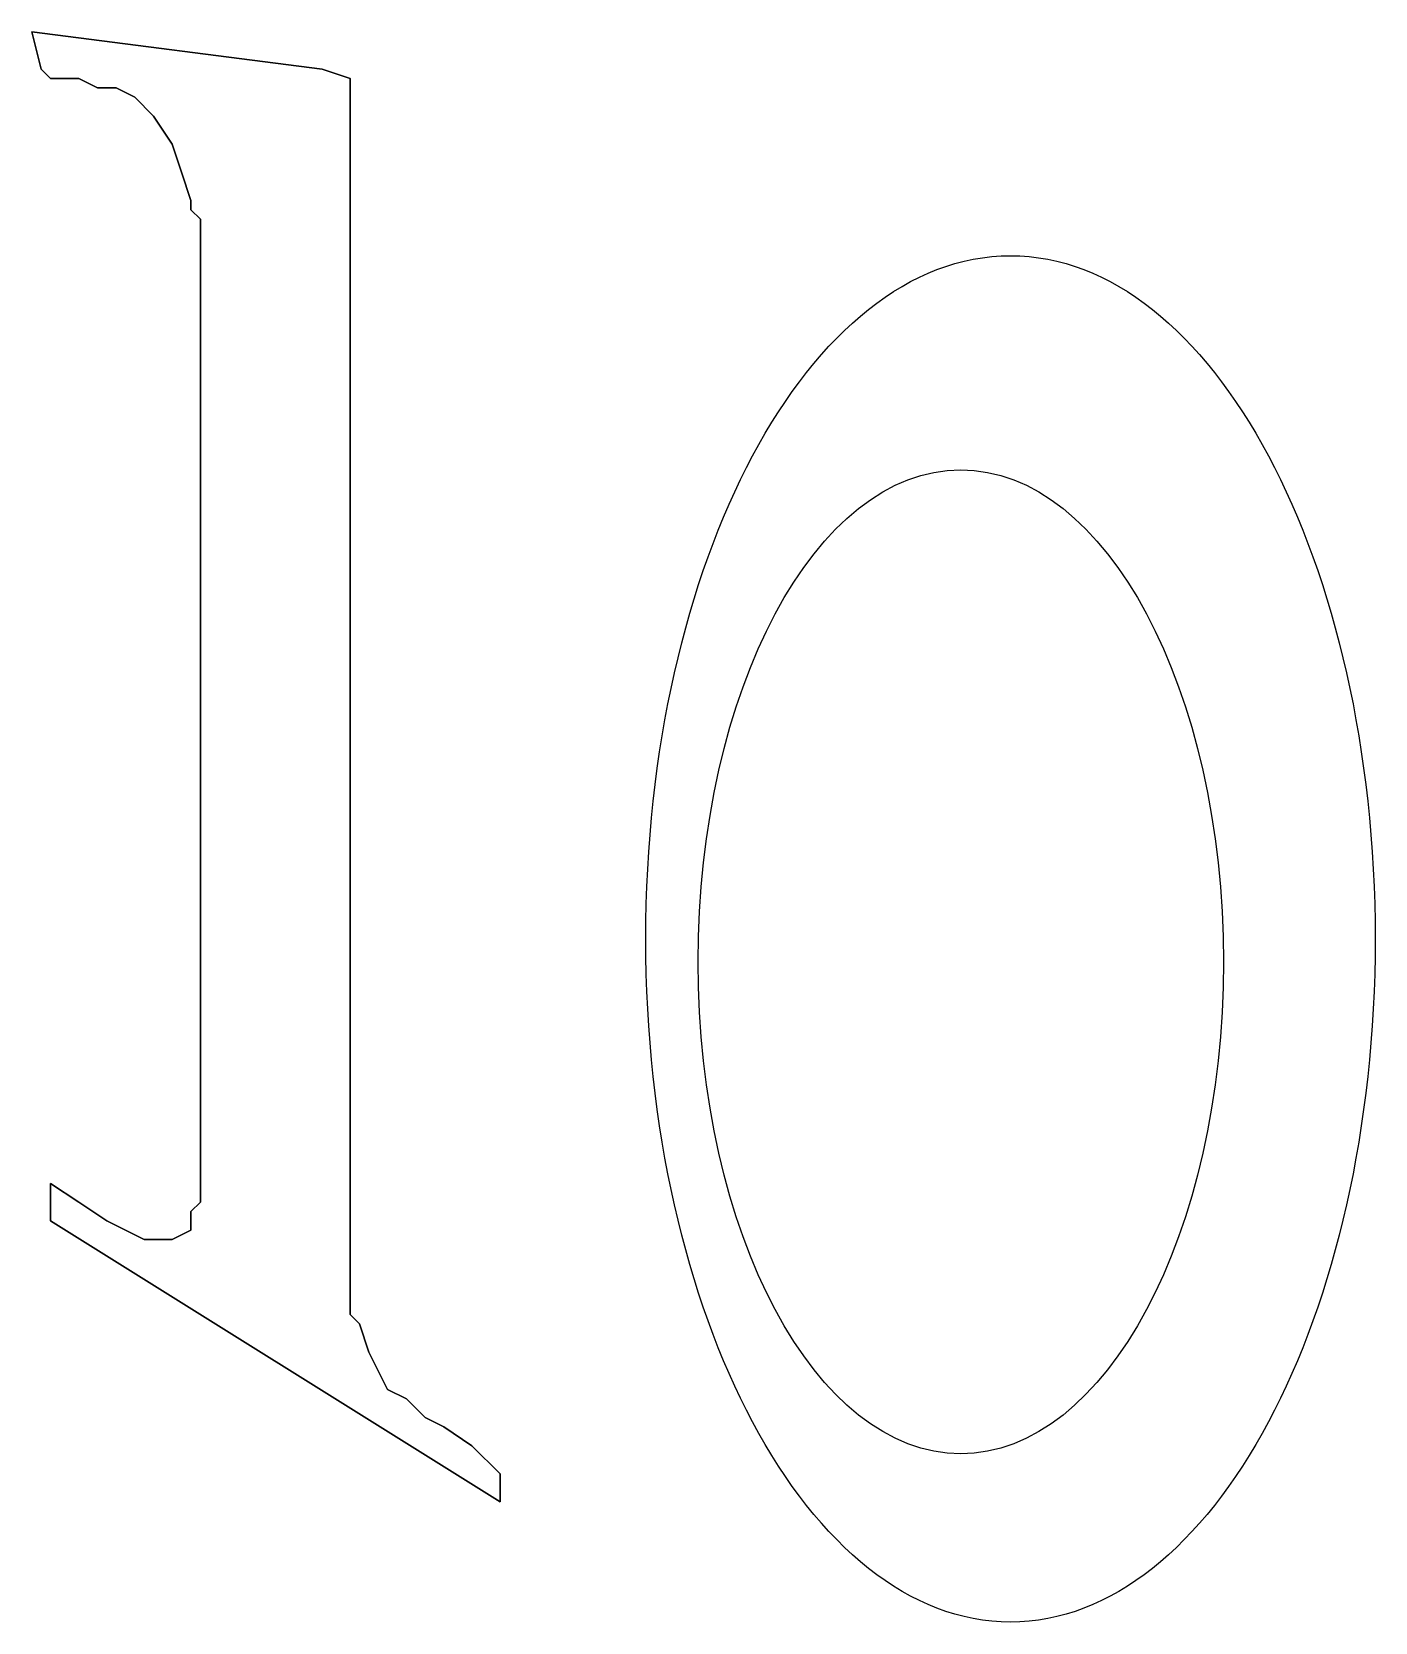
# Model space of a CAD drawing. Header units: inches. Extents: x -1482 to -895, y -39 to 122.
# Drawn here: x -1005.0937 to -1004.9823, y 0.2753 to 0.4072 of the extents above; entities that cross this region are included whole.
import ezdxf

# ---------------------------------------------------------------- set-up
doc = ezdxf.new("R2010")
doc.units = ezdxf.units.IN
doc.header["$MEASUREMENT"] = 0
doc.layers.add('all', color=1, linetype='Continuous')

# ---------------------------------------------------------------- blocks, each defined once
blk = doc.blocks.new('ethgtgh')
at = {"layer": 'all'}
for p, q in [((209.48497, -94.91174), (209.48497, -94.91174)), ((209.48497, -94.91174), (209.48594, -94.91562)), ((209.48594, -94.91562), (209.48497, -94.91174)), ((209.48497, -94.91174), (209.48594, -94.91562)), ((209.51507, -94.91562), (209.48497, -94.91174)), ((209.48497, -94.91174), (209.51507, -94.91562)), ((209.48594, -94.91562), (209.48691, -94.9166)), ((209.48691, -94.9166), (209.48594, -94.91562)), ((209.48594, -94.91562), (209.48691, -94.9166)), ((209.51798, -94.9166), (209.51507, -94.91562)), ((209.51507, -94.91562), (209.51798, -94.9166)), ((209.51798, -94.9166), (209.51507, -94.91562)), ((209.48691, -94.9166), (209.48983, -94.9166)), ((209.48983, -94.9166), (209.48691, -94.9166)), ((209.48691, -94.9166), (209.48983, -94.9166)), ((209.48983, -94.9166), (209.49177, -94.91757)), ((209.49177, -94.91757), (209.48983, -94.9166)), ((209.48983, -94.9166), (209.49177, -94.91757)), ((209.49177, -94.91757), (209.49371, -94.91757)), ((209.49371, -94.91757), (209.49177, -94.91757)), ((209.49177, -94.91757), (209.49371, -94.91757)), ((209.49371, -94.91757), (209.49565, -94.91854)), ((209.49565, -94.91854), (209.49371, -94.91757)), ((209.49371, -94.91757), (209.49565, -94.91854)), ((209.51798, -95.03115), (209.51798, -94.9166)), ((209.51798, -94.9166), (209.51798, -95.03115)), ((209.49565, -94.91854), (209.49759, -94.92048)), ((209.49759, -94.92048), (209.49565, -94.91854)), ((209.49565, -94.91854), (209.49759, -94.92048)), ((209.49759, -94.92048), (209.49953, -94.92339)), ((209.49953, -94.92339), (209.49759, -94.92048)), ((209.49759, -94.92048), (209.49953, -94.92339)), ((209.49953, -94.92339), (209.49953, -94.92339)), ((209.49953, -94.92339), (209.5005, -94.9263)), ((209.5005, -94.9263), (209.49953, -94.92339)), ((209.49953, -94.92339), (209.5005, -94.9263)), ((209.5005, -94.9263), (209.50147, -94.92922)), ((209.50147, -94.92922), (209.5005, -94.9263)), ((209.5005, -94.9263), (209.50147, -94.92922)), ((209.50147, -94.92922), (209.50147, -94.93019)), ((209.50147, -94.93019), (209.50147, -94.92922)), ((209.50147, -94.92922), (209.50147, -94.93019)), ((209.50147, -94.93019), (209.50245, -94.93116)), ((209.50245, -94.93116), (209.50147, -94.93019)), ((209.50147, -94.93019), (209.50245, -94.93116)), ((209.50245, -94.93116), (209.50245, -94.9331)), ((209.50245, -94.9331), (209.50245, -94.93116)), ((209.50245, -94.93116), (209.50245, -94.9331)), ((209.50245, -94.9331), (209.50245, -94.93601)), ((209.50245, -94.93601), (209.50245, -94.9331)), ((209.50245, -94.9331), (209.50245, -94.93601)), ((209.50245, -94.93601), (209.50245, -94.93892)), ((209.50245, -94.93892), (209.50245, -94.93601)), ((209.50245, -94.93601), (209.50245, -94.93892)), ((209.50245, -94.93892), (209.50245, -94.94184)), ((209.50245, -94.94184), (209.50245, -94.93892)), ((209.50245, -94.93892), (209.50245, -94.94184)), ((209.50245, -94.94184), (209.50245, -94.94475)), ((209.50245, -94.94475), (209.50245, -94.94184)), ((209.50245, -94.94184), (209.50245, -94.94475)), ((209.50245, -94.94475), (209.50245, -94.94863)), ((209.50245, -94.94863), (209.50245, -94.94475)), ((209.50245, -94.94475), (209.50245, -94.94863)), ((209.50245, -94.94863), (209.50245, -95.02144)), ((209.50245, -95.02144), (209.50245, -94.94863)), ((209.50245, -95.02144), (209.50245, -95.02435)), ((209.50245, -95.02435), (209.50245, -95.02144)), ((209.50245, -95.02144), (209.50245, -95.02435)), ((209.50245, -95.02435), (209.50245, -95.02823)), ((209.50245, -95.02823), (209.50245, -95.02435)), ((209.50245, -95.02435), (209.50245, -95.02823)), ((209.50245, -95.02823), (209.50245, -95.03115)), ((209.50245, -95.03115), (209.50245, -95.02823)), ((209.50245, -95.02823), (209.50245, -95.03115)), ((209.48983, -95.03309), (209.48691, -95.03115)), ((209.48691, -95.03115), (209.48983, -95.03309)), ((209.48983, -95.03309), (209.48691, -95.03115)), ((209.48691, -95.03115), (209.48691, -95.03503)), ((209.48691, -95.03503), (209.48691, -95.03115)), ((209.48691, -95.03115), (209.48691, -95.03503)), ((209.50245, -95.03115), (209.50245, -95.03309)), ((209.50245, -95.03309), (209.50245, -95.03115)), ((209.50245, -95.03115), (209.50245, -95.03309)), ((209.51798, -95.03503), (209.51798, -95.03115)), ((209.51798, -95.03115), (209.51798, -95.03503)), ((209.51798, -95.03503), (209.51798, -95.03115)), ((209.49274, -95.03503), (209.48983, -95.03309)), ((209.48983, -95.03309), (209.49274, -95.03503)), ((209.49274, -95.03503), (209.48983, -95.03309)), ((209.50245, -95.03309), (209.50147, -95.03406)), ((209.50147, -95.03406), (209.50245, -95.03309)), ((209.50245, -95.03309), (209.50147, -95.03406)), ((209.50147, -95.03406), (209.50147, -95.03503)), ((209.50147, -95.03503), (209.50147, -95.03406)), ((209.50147, -95.03406), (209.50147, -95.03503)), ((209.48691, -95.03503), (209.53351, -95.06415)), ((209.53351, -95.06415), (209.48691, -95.03503)), ((209.49468, -95.036), (209.49274, -95.03503)), ((209.49274, -95.03503), (209.49468, -95.036)), ((209.49468, -95.036), (209.49274, -95.03503)), ((209.49662, -95.03697), (209.49468, -95.036)), ((209.49468, -95.036), (209.49662, -95.03697)), ((209.49662, -95.03697), (209.49468, -95.036)), ((209.50147, -95.036), (209.49953, -95.03697)), ((209.49953, -95.03697), (209.50147, -95.036)), ((209.50147, -95.036), (209.49953, -95.03697)), ((209.50147, -95.03503), (209.50147, -95.036)), ((209.50147, -95.036), (209.50147, -95.03503)), ((209.50147, -95.03503), (209.50147, -95.036)), ((209.51798, -95.03794), (209.51798, -95.03503)), ((209.51798, -95.03503), (209.51798, -95.03794)), ((209.51798, -95.03794), (209.51798, -95.03503)), ((209.49759, -95.03697), (209.49662, -95.03697)), ((209.49662, -95.03697), (209.49759, -95.03697)), ((209.49759, -95.03697), (209.49662, -95.03697)), ((209.49953, -95.03697), (209.49759, -95.03697)), ((209.49759, -95.03697), (209.49953, -95.03697)), ((209.49953, -95.03697), (209.49759, -95.03697)), ((209.49759, -95.03697), (209.49759, -95.03697)), ((209.51798, -95.04085), (209.51798, -95.03794)), ((209.51798, -95.03794), (209.51798, -95.04085)), ((209.51798, -95.04085), (209.51798, -95.03794)), ((209.51798, -95.04279), (209.51798, -95.04085)), ((209.51798, -95.04085), (209.51798, -95.04279)), ((209.51798, -95.04279), (209.51798, -95.04085)), ((209.51798, -95.04474), (209.51798, -95.04279)), ((209.51798, -95.04279), (209.51798, -95.04474)), ((209.51798, -95.04474), (209.51798, -95.04279)), ((209.51895, -95.04571), (209.51798, -95.04474)), ((209.51798, -95.04474), (209.51895, -95.04571)), ((209.51895, -95.04571), (209.51798, -95.04474)), ((209.51992, -95.04862), (209.51895, -95.04571)), ((209.51895, -95.04571), (209.51992, -95.04862)), ((209.51992, -95.04862), (209.51895, -95.04571)), ((209.52089, -95.05056), (209.51992, -95.04862)), ((209.51992, -95.04862), (209.52089, -95.05056)), ((209.52089, -95.05056), (209.51992, -95.04862)), ((209.52186, -95.0525), (209.52089, -95.05056)), ((209.52089, -95.05056), (209.52186, -95.0525)), ((209.52186, -95.0525), (209.52089, -95.05056)), ((209.5238, -95.05347), (209.52186, -95.0525)), ((209.52186, -95.0525), (209.5238, -95.05347)), ((209.5238, -95.05347), (209.52186, -95.0525)), ((209.52574, -95.05541), (209.5238, -95.05347)), ((209.5238, -95.05347), (209.52574, -95.05541)), ((209.52574, -95.05541), (209.5238, -95.05347)), ((209.52769, -95.05639), (209.52574, -95.05541)), ((209.52574, -95.05541), (209.52769, -95.05639)), ((209.52769, -95.05639), (209.52574, -95.05541)), ((209.5306, -95.05833), (209.52769, -95.05639)), ((209.52769, -95.05639), (209.5306, -95.05833)), ((209.5306, -95.05833), (209.52769, -95.05639)), ((209.53351, -95.06124), (209.5306, -95.05833)), ((209.5306, -95.05833), (209.53351, -95.06124)), ((209.53351, -95.06124), (209.5306, -95.05833)), ((209.53351, -95.06124), (209.53351, -95.06415)), ((209.53351, -95.06415), (209.53351, -95.06124))]:
    blk.add_line(p, q, dxfattribs=at)
for centre, major_axis in [((209.58643, -95.00579), (0, 0.07083)), ((209.58128, -95.00816), (0, 0.051))]:
    blk.add_ellipse(centre, major_axis=major_axis, ratio=0.53373, dxfattribs=at)
blk = doc.blocks.new('eeeeeeeeeeeeeeeee')
at = {"xscale": 0.7999999999999972, "yscale": 0.7999999999999972, "zscale": 0.7999999999999972}
blk.add_blockref('ethgtgh', (231.33782, -42.9694), dxfattribs=at)

msp = doc.modelspace()

# ---------------------------------------------------------------- block references
msp.add_blockref('eeeeeeeeeeeeeeeee', (-1404.01954, 119.30596))

doc.saveas('drawing.dxf')
